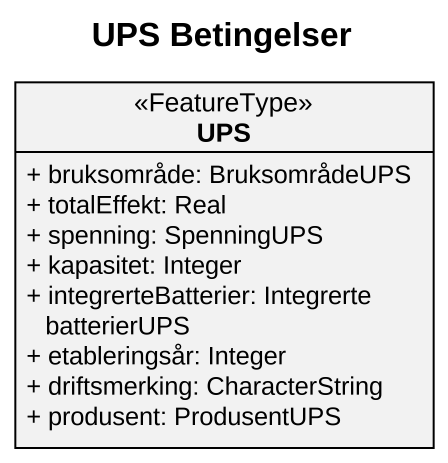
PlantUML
@startuml
title UPS Betingelser
hide circle
hide empty members
skinparam classAttributeIconSize 0
class UPS <<FeatureType>> {
  + bruksområde: BruksområdeUPS
  + totalEffekt: Real
  + spenning: SpenningUPS
  + kapasitet: Integer
  + integrerteBatterier: Integrerte batterierUPS
  + etableringsår: Integer
  + driftsmerking: CharacterString
  + produsent: ProdusentUPS
}
@enduml
